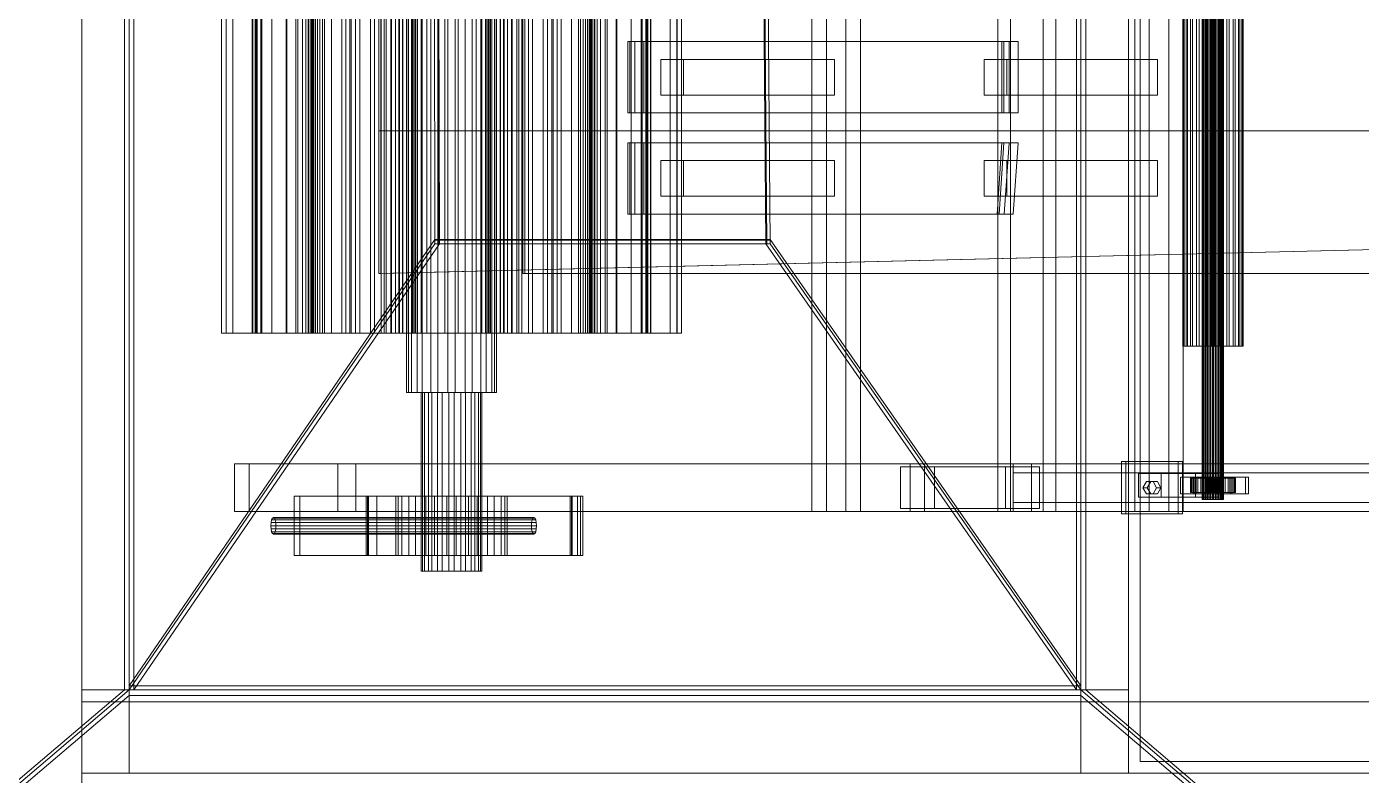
# Model space of a CAD drawing. Header units: millimetres. Extents: x -1970 to 34302, y -65268 to 6837.
# Drawn here: x 1588 to 2710, y -18672 to -18042 of the extents above; entities that cross this region are included whole.
import ezdxf

# ---------------------------------------------------------------- set-up
doc = ezdxf.new("R2010")
doc.units = ezdxf.units.MM
for name, color, linetype, lineweight in [('superior_C01', 7, 'Continuous', 0), ('superior_tolva', 7, 'Continuous', 0), ('superior_tolva-C01', 7, 'Continuous', 0)]:
    doc.layers.add(name, color=color, linetype=linetype, lineweight=lineweight)

msp = doc.modelspace()

# ---------------------------------------------------------------- linework, layer by layer
at = {"layer": 'superior_C01'}
for p, q in [((2248.118, -17550), (2248.118, -18450)), ((2260.293, -18450), (2260.293, -17550)), ((2276.695, -18450), (2276.695, -17550)), ((2288.87, -17550), (2288.87, -18450)), ((2404.501, -17550), (2404.501, -18450)), ((2415.154, -18450), (2415.154, -17550)), ((2442.603, -18450), (2442.603, -17550)), ((2453.256, -17550), (2453.256, -18450)), ((2519.596, -17550), (2519.596, -18450)), ((2531.771, -18450), (2531.771, -17550)), ((2548.172, -18450), (2548.172, -17550)), ((2560.347, -17550), (2560.347, -18450)), ((2576.332, -18440), (2576.332, -17560)), ((2576.528, -18440), (2576.528, -17560)), ((2576.749, -18440), (2576.749, -17560)), ((2577.323, -18440), (2577.323, -17560)), ((2577.75, -18440), (2577.75, -17560)), ((2578.663, -18440), (2578.663, -17560)), ((2579.267, -18440), (2579.267, -17560)), ((2580.457, -18440), (2580.457, -17560)), ((2581.197, -18440), (2581.197, -17560)), ((2582.583, -18440), (2582.583, -17560)), ((2583.408, -18440), (2583.408, -17560)), ((2584.895, -18440), (2584.895, -17560)), ((2585.749, -18440), (2585.749, -17560)), ((2587.236, -18440), (2587.236, -17560)), ((2588.062, -18440), (2588.062, -17560)), ((2589.447, -18440), (2589.447, -17560)), ((2590.187, -18440), (2590.187, -17560)), ((2591.377, -18440), (2591.377, -17560)), ((2591.981, -18440), (2591.981, -17560)), ((2592.894, -18440), (2592.894, -17560)), ((2593.321, -18440), (2593.321, -17560)), ((2593.895, -17560), (2593.895, -18440)), ((2594.116, -18440), (2594.116, -17560)), ((2594.312, -18440), (2594.312, -17560)), ((1907.263, -17650), (1907.263, -18350)), ((1908.934, -17650), (1908.934, -18350)), ((1911.357, -17650), (1911.357, -18350)), ((1916.115, -17650), (1916.115, -18350)), ((1920.593, -17650), (1920.593, -18350)), ((1927.714, -17650), (1927.714, -18350)), ((1933.565, -17650), (1933.565, -18350)), ((1941.965, -17650), (1941.965, -18350)), ((1948.297, -17650), (1948.297, -18350)), ((1956.697, -17650), (1956.697, -18350)), ((1962.547, -17650), (1962.547, -18350)), ((1969.669, -17650), (1969.669, -18350)), ((1974.146, -17650), (1974.146, -18350)), ((1978.905, -17650), (1978.905, -18350)), ((1981.328, -18350), (1981.328, -17650)), ((1982.999, -17650), (1982.999, -18350)), ((2559.951, -18311.15), (2559.951, -17688.85)), ((2560.503, -18311.15), (2560.503, -17688.85)), ((2561.127, -18311.15), (2561.127, -17688.85)), ((2562.747, -18311.15), (2562.747, -17688.85)), ((2563.953, -18311.15), (2563.953, -17688.85)), ((2566.529, -18311.15), (2566.529, -17688.85)), ((2568.234, -18311.15), (2568.234, -17688.85)), ((2571.592, -18311.15), (2571.592, -17688.85)), ((2573.681, -18311.15), (2573.681, -17688.85)), ((2577.591, -18311.15), (2577.591, -17688.85)), ((2579.92, -18311.15), (2579.92, -17688.85)), ((2584.116, -18311.15), (2584.116, -17688.85)), ((2586.528, -18311.15), (2586.528, -17688.85)), ((2590.724, -18311.15), (2590.724, -17688.85)), ((2593.053, -18311.15), (2593.053, -17688.85)), ((2596.964, -18311.15), (2596.964, -17688.85)), ((2599.052, -18311.15), (2599.052, -17688.85)), ((2602.41, -18311.15), (2602.41, -17688.85)), ((2604.115, -18311.15), (2604.115, -17688.85)), ((2606.692, -18311.15), (2606.692, -17688.85)), ((2607.897, -18311.15), (2607.897, -17688.85)), ((2609.517, -17688.85), (2609.517, -18311.15)), ((2610.141, -18311.15), (2610.141, -17688.85)), ((2610.693, -18311.15), (2610.693, -17688.85)), ((1751.708, -18300), (1751.708, -17700)), ((1755.535, -17700), (1755.535, -18300)), ((1755.698, -17700), (1755.698, -18300)), ((1761.175, -18300), (1761.175, -17700)), ((1777.537, -17700), (1777.537, -18300)), ((1777.957, -18300), (1777.957, -17700)), ((1780.083, -17700), (1780.083, -18300)), ((1780.853, -18300), (1780.853, -17700)), ((1780.995, -18300), (1780.995, -17700)), ((1781.675, -17700), (1781.675, -18300)), ((1784.719, -18300), (1784.719, -17700)), ((1785.74, -17700), (1785.74, -18300)), ((1794.068, -18300), (1794.068, -17700)), ((1806.173, -17700), (1806.173, -18300)), ((1806.62, -17700), (1806.62, -18300)), ((1814.24, -17700), (1814.24, -18300)), ((1815.989, -18300), (1815.989, -17700)), ((1819.933, -18300), (1819.933, -17700)), ((1822.716, -17700), (1822.716, -18300)), ((1824.729, -18300), (1824.729, -17700)), ((1825.117, -18300), (1825.117, -17700)), ((1825.266, -17700), (1825.266, -18300)), ((1826.813, -17700), (1826.813, -18300)), ((1827.065, -17700), (1827.065, -18300)), ((1827.876, -17700), (1827.876, -18300)), ((1828.94, -18300), (1828.94, -17700)), ((1829.303, -18300), (1829.303, -17700)), ((1830.825, -17700), (1830.825, -18300)), ((1832.346, -17700), (1832.346, -18300)), ((1834.463, -18300), (1834.463, -17700)), ((1836.652, -17700), (1836.652, -18300)), ((1838.477, -17700), (1838.477, -18300)), ((1844.173, -17700), (1844.173, -18300)), ((1852.982, -17700), (1852.982, -18300)), ((1856.346, -17700), (1856.346, -18300)), ((1859.71, -18300), (1859.71, -17700)), ((1860.702, -18300), (1860.702, -17700)), ((1864.401, -17700), (1864.401, -18300)), ((1868.101, -17700), (1868.101, -18300)), ((1876.905, -18300), (1876.905, -17700)), ((1880.266, -17700), (1880.266, -18300)), ((1886.016, -17700), (1886.016, -18300)), ((1888.624, -18300), (1888.624, -17700)), ((1890.131, -17700), (1890.131, -18300)), ((1894.045, -17700), (1894.045, -18300)), ((1894.656, -17700), (1894.656, -18300)), ((1898.15, -17700), (1898.15, -18300)), ((1900.867, -18300), (1900.867, -17700)), ((1901.396, -18300), (1901.396, -17700)), ((1903.843, -17700), (1903.843, -18300)), ((1904.09, -17700), (1904.09, -18300)), ((1908.606, -17700), (1908.606, -18300)), ((1912.238, -18300), (1912.238, -17700)), ((1913.368, -18300), (1913.368, -17700)), ((1913.861, -18300), (1913.861, -17700)), ((1914.724, -18300), (1914.724, -17700)), ((1916.631, -17700), (1916.631, -18300)), ((1919.609, -17700), (1919.609, -18300)), ((1924.495, -17700), (1924.495, -18300)), ((1939.435, -17700), (1939.435, -18300)), ((1950.827, -17700), (1950.827, -18300)), ((1965.767, -17700), (1965.767, -18300)), ((1970.652, -17700), (1970.652, -18300)), ((1973.631, -17700), (1973.631, -18300)), ((1975.538, -18300), (1975.538, -17700)), ((1976.4, -18300), (1976.4, -17700)), ((1976.893, -18300), (1976.893, -17700)), ((1978.023, -18300), (1978.023, -17700)), ((1981.656, -17700), (1981.656, -18300)), ((1986.172, -17700), (1986.172, -18300)), ((1986.419, -17700), (1986.419, -18300)), ((1988.865, -18300), (1988.865, -17700)), ((1989.395, -18300), (1989.395, -17700)), ((1992.112, -17700), (1992.112, -18300)), ((1995.605, -17700), (1995.605, -18300)), ((1996.217, -17700), (1996.217, -18300)), ((2000.13, -17700), (2000.13, -18300)), ((2001.638, -18300), (2001.638, -17700)), ((2004.246, -17700), (2004.246, -18300)), ((2009.996, -17700), (2009.996, -18300)), ((2013.357, -18300), (2013.357, -17700)), ((2022.161, -17700), (2022.161, -18300)), ((2025.86, -17700), (2025.86, -18300)), ((2029.56, -18300), (2029.56, -17700)), ((2030.552, -18300), (2030.552, -17700)), ((2033.916, -17700), (2033.916, -18300)), ((2037.279, -17700), (2037.279, -18300)), ((2046.089, -17700), (2046.089, -18300)), ((2051.785, -17700), (2051.785, -18300)), ((2053.61, -17700), (2053.61, -18300)), ((2055.798, -18300), (2055.798, -17700)), ((2057.915, -17700), (2057.915, -18300)), ((2059.437, -18300), (2059.437, -17700)), ((2060.959, -18300), (2060.959, -17700)), ((2061.322, -18300), (2061.322, -17700)), ((2062.385, -17700), (2062.385, -18300)), ((2063.197, -17700), (2063.197, -18300)), ((2063.449, -17700), (2063.449, -18300)), ((2064.996, -17700), (2064.996, -18300)), ((2065.145, -18300), (2065.145, -17700)), ((2065.533, -18300), (2065.533, -17700)), ((2067.546, -17700), (2067.546, -18300)), ((2070.328, -18300), (2070.328, -17700)), ((2074.273, -18300), (2074.273, -17700)), ((2076.021, -17700), (2076.021, -18300)), ((2083.641, -17700), (2083.641, -18300)), ((2084.089, -17700), (2084.089, -18300)), ((2096.194, -18300), (2096.194, -17700)), ((2104.522, -17700), (2104.522, -18300)), ((2105.543, -18300), (2105.543, -17700)), ((2108.587, -17700), (2108.587, -18300)), ((2109.267, -18300), (2109.267, -17700)), ((2109.409, -18300), (2109.409, -17700)), ((2110.178, -17700), (2110.178, -18300)), ((2112.305, -18300), (2112.305, -17700)), ((2112.725, -17700), (2112.725, -18300)), ((2129.086, -18300), (2129.086, -17700)), ((2134.563, -17700), (2134.563, -18300)), ((2134.727, -17700), (2134.727, -18300)), ((2138.554, -18300), (2138.554, -17700)), ((2005.168, -18250), (2005.168, -17750)), ((2006.698, -17750), (2006.698, -18250)), ((1883.915, -18130), (1883.915, -18000)), ((1885.731, -18000), (1885.731, -18130)), ((2407.775, -18055), (2093.261, -18055)), ((2093.261, -18055), (2093.261, -18115)), ((2095.088, -18055), (2093.261, -18055)), ((2409.601, -18055), (2095.088, -18055)), ((2095.088, -18055), (2095.088, -18115)), ((2099.349, -18055), (2095.088, -18055)), ((2413.862, -18055), (2099.349, -18055)), ((2099.349, -18055), (2099.349, -18115)), ((2106.958, -18055), (2099.349, -18055)), ((2106.958, -18115), (2106.958, -18055)), ((2106.958, -18055), (2421.472, -18055)), ((2407.775, -18115), (2407.775, -18055)), ((2407.775, -18055), (2409.601, -18055)), ((2409.601, -18115), (2409.601, -18055)), ((2409.601, -18055), (2413.862, -18055)), ((2413.862, -18115), (2413.862, -18055)), ((2413.862, -18055), (2421.472, -18055)), ((2421.472, -18055), (2421.472, -18115)), ((2140.305, -18070), (2121.254, -18070)), ((2121.254, -18070), (2121.254, -18100)), ((2248.118, -18070), (2121.254, -18070)), ((2140.305, -18100), (2140.305, -18070)), ((2140.305, -18070), (2267.169, -18070)), ((2248.118, -18100), (2248.118, -18070)), ((2248.118, -18070), (2267.169, -18070)), ((2267.169, -18070), (2267.169, -18100)), ((2411.931, -18070), (2392.88, -18070)), ((2392.88, -18070), (2392.88, -18100)), ((2519.596, -18070), (2392.88, -18070)), ((2411.931, -18100), (2411.931, -18070)), ((2411.931, -18070), (2538.647, -18070)), ((2519.596, -18100), (2519.596, -18070)), ((2519.596, -18070), (2538.647, -18070)), ((2538.647, -18070), (2538.647, -18100)), ((2121.254, -18100), (2140.305, -18100)), ((2121.254, -18100), (2248.118, -18100)), ((2267.169, -18100), (2140.305, -18100)), ((2267.169, -18100), (2248.118, -18100)), ((2392.88, -18100), (2411.931, -18100)), ((2392.88, -18100), (2519.596, -18100)), ((2538.647, -18100), (2411.931, -18100)), ((2538.647, -18100), (2519.596, -18100)), ((2093.261, -18115), (2407.775, -18115)), ((2093.261, -18115), (2095.088, -18115)), ((2095.088, -18115), (2409.601, -18115)), ((2095.088, -18115), (2099.349, -18115)), ((2099.349, -18115), (2413.862, -18115)), ((2099.349, -18115), (2106.958, -18115)), ((2421.472, -18115), (2106.958, -18115)), ((2409.601, -18115), (2407.775, -18115)), ((2413.862, -18115), (2409.601, -18115)), ((2421.472, -18115), (2413.862, -18115)), ((1883.915, -18250), (1883.915, -18130)), ((1883.915, -18130), (2798.544, -18130)), ((1885.731, -18130), (1883.915, -18130)), ((2800.36, -18130), (1885.731, -18130)), ((1885.731, -18130), (1885.731, -18250)), ((2407.775, -18140), (2093.261, -18140)), ((2093.261, -18140), (2093.261, -18200)), ((2095.088, -18140), (2093.261, -18140)), ((2409.601, -18140), (2095.088, -18140)), ((2095.088, -18140), (2095.088, -18200)), ((2099.349, -18140), (2095.088, -18140)), ((2413.862, -18140), (2099.349, -18140)), ((2099.349, -18140), (2099.349, -18200)), ((2106.958, -18140), (2099.349, -18140)), ((2106.958, -18200), (2106.958, -18140)), ((2106.958, -18140), (2421.472, -18140)), ((2403.783, -18200), (2407.775, -18140)), ((2405.61, -18200), (2409.601, -18140)), ((2407.775, -18140), (2409.601, -18140)), ((2409.601, -18140), (2413.862, -18140)), ((2409.871, -18200), (2413.862, -18140)), ((2413.862, -18140), (2421.472, -18140)), ((2421.472, -18140), (2417.48, -18200)), ((2140.305, -18155), (2121.254, -18155)), ((2121.254, -18155), (2121.254, -18185)), ((2248.118, -18155), (2121.254, -18155)), ((2140.305, -18185), (2140.305, -18155)), ((2140.305, -18155), (2267.169, -18155)), ((2248.118, -18185), (2248.118, -18155)), ((2248.118, -18155), (2267.169, -18155)), ((2267.169, -18155), (2267.169, -18185)), ((2411.931, -18155), (2392.88, -18155)), ((2392.88, -18155), (2392.88, -18185)), ((2519.596, -18155), (2392.88, -18155)), ((2411.931, -18185), (2411.931, -18155)), ((2411.931, -18155), (2538.647, -18155)), ((2519.596, -18185), (2519.596, -18155)), ((2519.596, -18155), (2538.647, -18155)), ((2538.647, -18155), (2538.647, -18185)), ((2121.254, -18185), (2140.305, -18185)), ((2121.254, -18185), (2248.118, -18185)), ((2267.169, -18185), (2140.305, -18185)), ((2267.169, -18185), (2248.118, -18185)), ((2392.88, -18185), (2411.931, -18185)), ((2392.88, -18185), (2519.596, -18185)), ((2538.647, -18185), (2411.931, -18185)), ((2538.647, -18185), (2519.596, -18185)), ((2093.261, -18200), (2403.783, -18200)), ((2093.261, -18200), (2095.088, -18200)), ((2095.088, -18200), (2405.61, -18200)), ((2095.088, -18200), (2099.349, -18200)), ((2099.349, -18200), (2409.871, -18200)), ((2099.349, -18200), (2106.958, -18200)), ((2417.48, -18200), (2106.958, -18200)), ((2405.61, -18200), (2403.783, -18200)), ((2409.871, -18200), (2405.61, -18200)), ((2417.48, -18200), (2409.871, -18200)), ((2777.706, -18228.298), (1883.915, -18250)), ((1885.731, -18250), (2779.522, -18228.298)), ((1885.731, -18250), (1883.915, -18250)), ((11044.69, -18250), (2005.168, -18250)), ((2006.698, -18250), (2005.168, -18250)), ((2006.698, -18250), (11046.22, -18250)), ((1777.537, -18300), (1751.708, -18300)), ((1751.708, -18300), (1755.535, -18300)), ((1755.535, -18300), (1780.853, -18300)), ((1761.175, -18300), (1755.698, -18300)), ((1755.698, -18300), (1780.995, -18300)), ((1785.74, -18300), (1761.175, -18300)), ((1780.853, -18300), (1777.537, -18300)), ((1826.813, -18300), (1777.957, -18300)), ((1780.083, -18300), (1777.957, -18300)), ((1780.083, -18300), (1828.94, -18300)), ((1780.995, -18300), (1785.74, -18300)), ((1781.675, -18300), (1829.303, -18300)), ((1781.675, -18300), (1784.719, -18300)), ((1832.346, -18300), (1784.719, -18300)), ((1814.24, -18300), (1794.068, -18300)), ((1794.068, -18300), (1806.173, -18300)), ((1806.173, -18300), (1824.729, -18300)), ((1819.933, -18300), (1806.62, -18300)), ((1806.62, -18300), (1825.117, -18300)), ((1824.729, -18300), (1814.24, -18300)), ((1852.982, -18300), (1815.989, -18300)), ((1822.716, -18300), (1815.989, -18300)), ((1836.652, -18300), (1819.933, -18300)), ((1822.716, -18300), (1859.71, -18300)), ((1825.117, -18300), (1836.652, -18300)), ((1827.876, -18300), (1825.266, -18300)), ((1825.266, -18300), (1830.825, -18300)), ((1826.813, -18300), (1828.94, -18300)), ((1827.065, -18300), (1860.702, -18300)), ((1827.065, -18300), (1834.463, -18300)), ((1838.477, -18300), (1827.876, -18300)), ((1832.346, -18300), (1829.303, -18300)), ((1830.825, -18300), (1844.173, -18300)), ((1868.101, -18300), (1834.463, -18300)), ((1856.346, -18300), (1838.477, -18300)), ((1844.173, -18300), (1864.401, -18300)), ((1852.982, -18300), (1859.71, -18300)), ((1880.266, -18300), (1856.346, -18300)), ((1868.101, -18300), (1860.702, -18300)), ((1864.401, -18300), (1890.131, -18300)), ((1886.016, -18300), (1876.905, -18300)), ((1876.905, -18300), (1894.045, -18300)), ((1908.606, -18300), (1880.266, -18300)), ((1900.867, -18300), (1886.016, -18300)), ((1903.843, -18300), (1888.624, -18300)), ((1898.15, -18300), (1888.624, -18300)), ((1890.131, -18300), (1919.609, -18300)), ((1894.045, -18300), (1900.867, -18300)), ((1912.238, -18300), (1894.656, -18300)), ((1894.656, -18300), (1901.396, -18300)), ((1898.15, -18300), (1913.368, -18300)), ((1901.396, -18300), (1916.631, -18300)), ((1903.843, -18300), (1913.368, -18300)), ((1904.09, -18300), (1914.724, -18300)), ((1904.09, -18300), (1913.861, -18300)), ((1939.435, -18300), (1908.606, -18300)), ((1916.631, -18300), (1912.238, -18300)), ((1924.495, -18300), (1913.861, -18300)), ((1924.495, -18300), (1914.724, -18300)), ((1919.609, -18300), (1950.827, -18300)), ((1970.652, -18300), (1939.435, -18300)), ((1950.827, -18300), (1981.656, -18300)), ((1965.767, -18300), (1976.4, -18300)), ((1965.767, -18300), (1975.538, -18300)), ((2000.13, -18300), (1970.652, -18300)), ((1988.865, -18300), (1973.631, -18300)), ((1973.631, -18300), (1978.023, -18300)), ((1986.172, -18300), (1975.538, -18300)), ((1986.172, -18300), (1976.4, -18300)), ((1992.112, -18300), (1976.893, -18300)), ((1986.419, -18300), (1976.893, -18300)), ((1978.023, -18300), (1995.605, -18300)), ((1981.656, -18300), (2009.996, -18300)), ((1986.419, -18300), (2001.638, -18300)), ((1995.605, -18300), (1988.865, -18300)), ((1989.395, -18300), (2004.246, -18300)), ((1996.217, -18300), (1989.395, -18300)), ((1992.112, -18300), (2001.638, -18300)), ((2013.357, -18300), (1996.217, -18300)), ((2025.86, -18300), (2000.13, -18300)), ((2004.246, -18300), (2013.357, -18300)), ((2009.996, -18300), (2033.916, -18300)), ((2022.161, -18300), (2055.798, -18300)), ((2022.161, -18300), (2029.56, -18300)), ((2046.089, -18300), (2025.86, -18300)), ((2063.197, -18300), (2029.56, -18300)), ((2067.546, -18300), (2030.552, -18300)), ((2037.279, -18300), (2030.552, -18300)), ((2033.916, -18300), (2051.785, -18300)), ((2037.279, -18300), (2074.273, -18300)), ((2059.437, -18300), (2046.089, -18300)), ((2051.785, -18300), (2062.385, -18300)), ((2065.145, -18300), (2053.61, -18300)), ((2053.61, -18300), (2070.328, -18300)), ((2063.197, -18300), (2055.798, -18300)), ((2057.915, -18300), (2105.543, -18300)), ((2057.915, -18300), (2060.959, -18300)), ((2064.996, -18300), (2059.437, -18300)), ((2108.587, -18300), (2060.959, -18300)), ((2110.178, -18300), (2061.322, -18300)), ((2063.449, -18300), (2061.322, -18300)), ((2062.385, -18300), (2064.996, -18300)), ((2063.449, -18300), (2112.305, -18300)), ((2083.641, -18300), (2065.145, -18300)), ((2065.533, -18300), (2076.021, -18300)), ((2084.089, -18300), (2065.533, -18300)), ((2067.546, -18300), (2074.273, -18300)), ((2070.328, -18300), (2083.641, -18300)), ((2076.021, -18300), (2096.194, -18300)), ((2096.194, -18300), (2084.089, -18300)), ((2109.267, -18300), (2104.522, -18300)), ((2104.522, -18300), (2129.086, -18300)), ((2108.587, -18300), (2105.543, -18300)), ((2134.563, -18300), (2109.267, -18300)), ((2109.409, -18300), (2112.725, -18300)), ((2134.727, -18300), (2109.409, -18300)), ((2110.178, -18300), (2112.305, -18300)), ((2112.725, -18300), (2138.554, -18300)), ((2129.086, -18300), (2134.563, -18300)), ((2138.554, -18300), (2134.727, -18300)), ((2561.127, -18311.15), (2559.951, -18311.15)), ((2559.951, -18311.15), (2560.503, -18311.15)), ((2560.503, -18311.15), (2562.747, -18311.15)), ((2563.953, -18311.15), (2561.127, -18311.15)), ((2562.747, -18311.15), (2566.529, -18311.15)), ((2568.234, -18311.15), (2563.953, -18311.15)), ((2566.529, -18311.15), (2571.592, -18311.15)), ((2573.681, -18311.15), (2568.234, -18311.15)), ((2571.592, -18311.15), (2577.591, -18311.15)), ((2579.92, -18311.15), (2573.681, -18311.15)), ((2577.591, -18311.15), (2584.116, -18311.15)), ((2586.528, -18311.15), (2579.92, -18311.15)), ((2584.116, -18311.15), (2590.724, -18311.15)), ((2593.053, -18311.15), (2586.528, -18311.15)), ((2590.724, -18311.15), (2596.964, -18311.15)), ((2599.052, -18311.15), (2593.053, -18311.15)), ((2596.964, -18311.15), (2602.41, -18311.15)), ((2604.115, -18311.15), (2599.052, -18311.15)), ((2602.41, -18311.15), (2606.692, -18311.15)), ((2607.897, -18311.15), (2604.115, -18311.15)), ((2606.692, -18311.15), (2609.517, -18311.15)), ((2610.141, -18311.15), (2607.897, -18311.15)), ((2609.517, -18311.15), (2610.693, -18311.15)), ((2610.693, -18311.15), (2610.141, -18311.15)), ((1911.357, -18350), (1907.263, -18350)), ((1907.263, -18350), (1908.934, -18350)), ((1908.934, -18350), (1916.115, -18350)), ((1920.593, -18350), (1911.357, -18350)), ((1916.115, -18350), (1927.714, -18350)), ((1920.841, -18350), (1919.719, -18350)), ((1919.719, -18350), (1922.467, -18350)), ((1919.719, -18350), (1919.719, -18500)), ((1933.565, -18350), (1920.593, -18350)), ((1925.66, -18350), (1920.841, -18350)), ((1920.841, -18350), (1920.841, -18500)), ((1922.467, -18350), (1928.665, -18350)), ((1922.467, -18350), (1922.467, -18500)), ((1933.443, -18350), (1925.66, -18350)), ((1925.66, -18350), (1925.66, -18500)), ((1927.714, -18350), (1941.965, -18350)), ((1928.665, -18350), (1937.369, -18350)), ((1928.665, -18350), (1928.665, -18500)), ((1943.006, -18350), (1933.443, -18350)), ((1933.443, -18350), (1933.443, -18500)), ((1948.297, -18350), (1933.565, -18350)), ((1937.369, -18350), (1947.255, -18350)), ((1937.369, -18350), (1937.369, -18500)), ((1941.965, -18350), (1956.697, -18350)), ((1952.892, -18350), (1943.006, -18350)), ((1943.006, -18350), (1943.006, -18500)), ((1947.255, -18350), (1956.818, -18350)), ((1947.255, -18350), (1947.255, -18500)), ((1962.547, -18350), (1948.297, -18350)), ((1961.597, -18350), (1952.892, -18350)), ((1952.892, -18350), (1952.892, -18500)), ((1956.697, -18350), (1969.669, -18350)), ((1956.818, -18350), (1964.602, -18350)), ((1956.818, -18350), (1956.818, -18500)), ((1967.795, -18350), (1961.597, -18350)), ((1961.597, -18350), (1961.597, -18500)), ((1974.146, -18350), (1962.547, -18350)), ((1964.602, -18350), (1969.421, -18350)), ((1964.602, -18350), (1964.602, -18500)), ((1970.542, -18350), (1967.795, -18350)), ((1967.795, -18350), (1967.795, -18500)), ((1969.421, -18350), (1970.542, -18350)), ((1969.421, -18500), (1969.421, -18350)), ((1969.669, -18350), (1978.905, -18350)), ((1970.542, -18350), (1970.542, -18500)), ((1981.328, -18350), (1974.146, -18350)), ((1978.905, -18350), (1982.999, -18350)), ((1982.999, -18350), (1981.328, -18350)), ((1762.806, -18410), (1774.981, -18410)), ((1762.806, -18450), (1762.806, -18410)), ((2330.717, -18410), (1762.806, -18410)), ((1774.981, -18410), (1774.981, -18450)), ((1774.981, -18410), (2342.892, -18410)), ((1849.553, -18410), (1864.772, -18410)), ((1849.553, -18450), (1849.553, -18410)), ((2417.465, -18410), (1849.553, -18410)), ((1864.772, -18410), (1864.772, -18450)), ((1864.772, -18410), (2432.683, -18410)), ((2351.093, -18412.5), (2322.516, -18412.5)), ((2322.516, -18412.5), (2322.516, -18447.5)), ((2410.786, -18412.5), (2322.516, -18412.5)), ((2330.717, -18410), (2342.892, -18410)), ((2330.717, -18450), (2330.717, -18410)), ((3473.779, -18410), (2330.717, -18410)), ((2342.892, -18410), (2342.892, -18450)), ((2342.892, -18410), (3485.954, -18410)), ((2351.093, -18447.5), (2351.093, -18412.5)), ((2351.093, -18412.5), (2439.362, -18412.5)), ((2410.786, -18447.5), (2410.786, -18412.5)), ((2410.786, -18412.5), (2439.362, -18412.5)), ((2417.465, -18410), (2432.683, -18410)), ((2417.465, -18450), (2417.465, -18410)), ((3560.527, -18410), (2417.465, -18410)), ((2432.683, -18410), (2432.683, -18450)), ((2432.683, -18410), (3575.745, -18410)), ((2439.362, -18412.5), (2439.362, -18447.5)), ((2555.999, -18408), (2508.371, -18408)), ((2508.371, -18408), (2508.371, -18452)), ((2512.024, -18408), (2508.371, -18408)), ((2512.024, -18452), (2512.024, -18408)), ((2512.024, -18408), (2559.651, -18408)), ((2555.999, -18452), (2555.999, -18408)), ((2555.999, -18408), (2559.651, -18408)), ((2559.651, -18408), (2559.651, -18452)), ((2417.28, -18417.5), (2432.868, -18417.5)), ((2417.28, -18442.5), (2417.28, -18417.5)), ((3472.073, -18417.5), (2417.28, -18417.5)), ((2432.868, -18417.5), (2432.868, -18442.5)), ((2432.868, -18417.5), (3487.661, -18417.5)), ((2541.711, -18418), (2522.66, -18418)), ((2522.66, -18418), (2522.66, -18438)), ((2570.622, -18418), (2522.66, -18418)), ((2526.47, -18430), (2529.327, -18424.804)), ((2529.327, -18424.804), (2535.043, -18424.804)), ((2532.98, -18424.804), (2529.327, -18424.804)), ((2532.98, -18424.804), (2530.122, -18430)), ((2538.695, -18424.804), (2532.98, -18424.804)), ((2535.043, -18424.804), (2537.9, -18430)), ((2538.695, -18424.804), (2535.043, -18424.804)), ((2541.553, -18430), (2538.695, -18424.804)), ((2541.711, -18438), (2541.711, -18418)), ((2541.711, -18418), (2589.673, -18418)), ((2569.405, -18421), (2557.974, -18421)), ((2557.974, -18421), (2557.974, -18435)), ((2570.758, -18421), (2557.974, -18421)), ((2566.757, -18422), (2566.344, -18422)), ((2566.344, -18422), (2576.332, -18422)), ((2566.344, -18434), (2566.344, -18422)), ((2566.344, -18422), (2567.224, -18422)), ((2568.435, -18422), (2566.757, -18422)), ((2566.757, -18422), (2576.528, -18422)), ((2566.757, -18434), (2566.757, -18422)), ((2567.224, -18422), (2576.749, -18422)), ((2567.224, -18434), (2567.224, -18422)), ((2567.224, -18422), (2569.337, -18422)), ((2571.265, -18422), (2568.435, -18422)), ((2568.435, -18422), (2577.323, -18422)), ((2568.435, -18434), (2568.435, -18422)), ((2612.71, -18421), (2568.892, -18421)), ((2568.892, -18421), (2568.892, -18435)), ((2571.327, -18421), (2568.892, -18421)), ((2569.337, -18422), (2577.75, -18422)), ((2569.337, -18434), (2569.337, -18422)), ((2569.337, -18422), (2572.54, -18422)), ((2569.405, -18435), (2569.405, -18421)), ((2569.405, -18421), (2582.189, -18421)), ((2570.622, -18438), (2570.622, -18418)), ((2570.622, -18418), (2589.673, -18418)), ((2570.758, -18435), (2570.758, -18421)), ((2570.758, -18421), (2582.189, -18421)), ((2575.052, -18422), (2571.265, -18422)), ((2571.265, -18422), (2578.663, -18422)), ((2571.265, -18434), (2571.265, -18422)), ((2571.327, -18435), (2571.327, -18421)), ((2571.327, -18421), (2615.145, -18421)), ((2572.54, -18422), (2579.267, -18422)), ((2572.54, -18434), (2572.54, -18422)), ((2572.54, -18422), (2576.614, -18422)), ((2579.539, -18422), (2575.052, -18422)), ((2575.052, -18422), (2580.457, -18422)), ((2575.052, -18434), (2575.052, -18422)), ((2576.332, -18422), (2576.528, -18422)), ((2576.332, -18422), (2576.332, -18434)), ((2576.749, -18422), (2576.332, -18422)), ((2576.528, -18422), (2577.323, -18422)), ((2576.528, -18422), (2576.528, -18434)), ((2576.614, -18422), (2581.197, -18422)), ((2576.614, -18434), (2576.614, -18422)), ((2576.614, -18422), (2581.281, -18422)), ((2576.749, -18422), (2576.749, -18434)), ((2577.75, -18422), (2576.749, -18422)), ((2577.323, -18422), (2578.663, -18422)), ((2577.323, -18422), (2577.323, -18434)), ((2577.75, -18422), (2577.75, -18434)), ((2579.267, -18422), (2577.75, -18422)), ((2578.663, -18422), (2580.457, -18422)), ((2578.663, -18422), (2578.663, -18434)), ((2579.267, -18422), (2579.267, -18434)), ((2581.197, -18422), (2579.267, -18422)), ((2584.42, -18422), (2579.539, -18422)), ((2579.539, -18422), (2582.583, -18422)), ((2579.539, -18434), (2579.539, -18422)), ((2580.457, -18422), (2582.583, -18422)), ((2580.457, -18422), (2580.457, -18434)), ((2581.197, -18422), (2581.197, -18434)), ((2583.408, -18422), (2581.197, -18422)), ((2581.281, -18422), (2583.408, -18422)), ((2581.281, -18434), (2581.281, -18422)), ((2581.281, -18422), (2586.224, -18422)), ((2582.189, -18421), (2582.189, -18435)), ((2582.583, -18422), (2584.895, -18422)), ((2582.583, -18422), (2582.583, -18434)), ((2583.408, -18422), (2583.408, -18434)), ((2585.749, -18422), (2583.408, -18422)), ((2589.363, -18422), (2584.42, -18422)), ((2584.42, -18422), (2584.895, -18422)), ((2584.42, -18434), (2584.42, -18422)), ((2584.895, -18422), (2587.236, -18422)), ((2584.895, -18422), (2584.895, -18434)), ((2586.224, -18422), (2585.749, -18422)), ((2585.749, -18422), (2585.749, -18434)), ((2588.062, -18422), (2585.749, -18422)), ((2586.224, -18434), (2586.224, -18422)), ((2586.224, -18422), (2591.105, -18422)), ((2589.363, -18422), (2587.236, -18422)), ((2587.236, -18422), (2589.447, -18422)), ((2587.236, -18422), (2587.236, -18434)), ((2591.105, -18422), (2588.062, -18422)), ((2588.062, -18422), (2588.062, -18434)), ((2590.187, -18422), (2588.062, -18422)), ((2599.886, -18421), (2588.456, -18421)), ((2588.456, -18421), (2588.456, -18435)), ((2601.24, -18421), (2588.456, -18421)), ((2594.03, -18422), (2589.363, -18422)), ((2589.363, -18434), (2589.363, -18422)), ((2594.03, -18422), (2589.447, -18422)), ((2589.447, -18422), (2591.377, -18422)), ((2589.447, -18422), (2589.447, -18434)), ((2589.673, -18418), (2589.673, -18438)), ((2595.592, -18422), (2590.187, -18422)), ((2590.187, -18422), (2590.187, -18434)), ((2591.981, -18422), (2590.187, -18422)), ((2591.105, -18434), (2591.105, -18422)), ((2591.105, -18422), (2595.592, -18422)), ((2598.104, -18422), (2591.377, -18422)), ((2591.377, -18422), (2592.894, -18422)), ((2591.377, -18422), (2591.377, -18434)), ((2599.38, -18422), (2591.981, -18422)), ((2591.981, -18422), (2591.981, -18434)), ((2593.321, -18422), (2591.981, -18422)), ((2601.307, -18422), (2592.894, -18422)), ((2592.894, -18422), (2593.895, -18422)), ((2592.894, -18422), (2592.894, -18434)), ((2602.209, -18422), (2593.321, -18422)), ((2593.321, -18422), (2593.321, -18434)), ((2594.116, -18422), (2593.321, -18422)), ((2593.895, -18422), (2603.421, -18422)), ((2593.895, -18434), (2593.895, -18422)), ((2593.895, -18422), (2594.312, -18422)), ((2598.104, -18422), (2594.03, -18422)), ((2594.03, -18434), (2594.03, -18422)), ((2603.887, -18422), (2594.116, -18422)), ((2594.116, -18422), (2594.116, -18434)), ((2594.312, -18422), (2594.116, -18422)), ((2604.301, -18422), (2594.312, -18422)), ((2594.312, -18422), (2594.312, -18434)), ((2595.592, -18434), (2595.592, -18422)), ((2595.592, -18422), (2599.38, -18422)), ((2601.307, -18422), (2598.104, -18422)), ((2598.104, -18434), (2598.104, -18422)), ((2599.38, -18434), (2599.38, -18422)), ((2599.38, -18422), (2602.209, -18422)), ((2599.886, -18435), (2599.886, -18421)), ((2599.886, -18421), (2612.67, -18421)), ((2601.24, -18435), (2601.24, -18421)), ((2601.24, -18421), (2612.67, -18421)), ((2603.421, -18422), (2601.307, -18422)), ((2601.307, -18434), (2601.307, -18422)), ((2602.209, -18434), (2602.209, -18422)), ((2602.209, -18422), (2603.887, -18422)), ((2603.421, -18422), (2603.421, -18434)), ((2604.301, -18422), (2603.421, -18422)), ((2603.887, -18434), (2603.887, -18422)), ((2603.887, -18422), (2604.301, -18422)), ((2604.301, -18434), (2604.301, -18422)), ((2612.67, -18421), (2612.67, -18435)), ((2612.71, -18435), (2612.71, -18421)), ((2612.71, -18421), (2615.145, -18421)), ((2615.145, -18421), (2615.145, -18435)), ((2529.327, -18435.196), (2526.47, -18430)), ((2526.47, -18430), (2530.122, -18430)), ((2535.043, -18435.196), (2529.327, -18435.196)), ((2532.98, -18435.196), (2529.327, -18435.196)), ((2530.122, -18430), (2532.98, -18435.196)), ((2532.98, -18435.196), (2538.695, -18435.196)), ((2537.9, -18430), (2535.043, -18435.196)), ((2538.695, -18435.196), (2535.043, -18435.196)), ((2541.553, -18430), (2537.9, -18430)), ((2538.695, -18435.196), (2541.553, -18430)), ((2557.974, -18435), (2569.405, -18435)), ((2557.974, -18435), (2570.758, -18435)), ((2576.332, -18434), (2566.344, -18434)), ((2566.344, -18434), (2566.757, -18434)), ((2567.224, -18434), (2566.344, -18434)), ((2576.528, -18434), (2566.757, -18434)), ((2566.757, -18434), (2568.435, -18434)), ((2576.749, -18434), (2567.224, -18434)), ((2569.337, -18434), (2567.224, -18434)), ((2577.323, -18434), (2568.435, -18434)), ((2568.435, -18434), (2571.265, -18434)), ((2568.892, -18435), (2612.71, -18435)), ((2568.892, -18435), (2571.327, -18435)), ((2577.75, -18434), (2569.337, -18434)), ((2572.54, -18434), (2569.337, -18434)), ((2582.189, -18435), (2569.405, -18435)), ((2582.189, -18435), (2570.758, -18435)), ((2578.663, -18434), (2571.265, -18434)), ((2571.265, -18434), (2575.052, -18434)), ((2615.145, -18435), (2571.327, -18435)), ((2579.267, -18434), (2572.54, -18434)), ((2576.614, -18434), (2572.54, -18434)), ((2580.457, -18434), (2575.052, -18434)), ((2575.052, -18434), (2579.539, -18434)), ((2576.528, -18434), (2576.332, -18434)), ((2576.332, -18434), (2576.749, -18434)), ((2577.323, -18434), (2576.528, -18434)), ((2581.197, -18434), (2576.614, -18434)), ((2581.281, -18434), (2576.614, -18434)), ((2576.749, -18434), (2577.75, -18434)), ((2578.663, -18434), (2577.323, -18434)), ((2577.75, -18434), (2579.267, -18434)), ((2580.457, -18434), (2578.663, -18434)), ((2579.267, -18434), (2581.197, -18434)), ((2582.583, -18434), (2579.539, -18434)), ((2579.539, -18434), (2584.42, -18434)), ((2582.583, -18434), (2580.457, -18434)), ((2581.197, -18434), (2583.408, -18434)), ((2583.408, -18434), (2581.281, -18434)), ((2586.224, -18434), (2581.281, -18434)), ((2584.895, -18434), (2582.583, -18434)), ((2583.408, -18434), (2585.749, -18434)), ((2584.895, -18434), (2584.42, -18434)), ((2584.42, -18434), (2589.363, -18434)), ((2587.236, -18434), (2584.895, -18434)), ((2585.749, -18434), (2586.224, -18434)), ((2585.749, -18434), (2588.062, -18434)), ((2591.105, -18434), (2586.224, -18434)), ((2589.447, -18434), (2587.236, -18434)), ((2587.236, -18434), (2589.363, -18434)), ((2588.062, -18434), (2591.105, -18434)), ((2588.062, -18434), (2590.187, -18434)), ((2588.456, -18435), (2599.886, -18435)), ((2588.456, -18435), (2601.24, -18435)), ((2589.363, -18434), (2594.03, -18434)), ((2591.377, -18434), (2589.447, -18434)), ((2589.447, -18434), (2594.03, -18434)), ((2590.187, -18434), (2595.592, -18434)), ((2590.187, -18434), (2591.981, -18434)), ((2595.592, -18434), (2591.105, -18434)), ((2592.894, -18434), (2591.377, -18434)), ((2591.377, -18434), (2598.104, -18434)), ((2591.981, -18434), (2599.38, -18434)), ((2591.981, -18434), (2593.321, -18434)), ((2593.895, -18434), (2592.894, -18434)), ((2592.894, -18434), (2601.307, -18434)), ((2593.321, -18434), (2602.209, -18434)), ((2593.321, -18434), (2594.116, -18434)), ((2603.421, -18434), (2593.895, -18434)), ((2594.312, -18434), (2593.895, -18434)), ((2594.03, -18434), (2598.104, -18434)), ((2594.116, -18434), (2603.887, -18434)), ((2594.116, -18434), (2594.312, -18434)), ((2594.312, -18434), (2604.301, -18434)), ((2599.38, -18434), (2595.592, -18434)), ((2598.104, -18434), (2601.307, -18434)), ((2602.209, -18434), (2599.38, -18434)), ((2612.67, -18435), (2599.886, -18435)), ((2612.67, -18435), (2601.24, -18435)), ((2601.307, -18434), (2603.421, -18434)), ((2603.887, -18434), (2602.209, -18434)), ((2603.421, -18434), (2604.301, -18434)), ((2604.301, -18434), (2603.887, -18434)), ((2615.145, -18435), (2612.71, -18435)), ((2051.039, -18437), (1812.901, -18437)), ((1812.901, -18437), (1812.901, -18487)), ((1817.467, -18437), (1812.901, -18437)), ((1817.467, -18487), (1817.467, -18437)), ((1817.467, -18437), (2055.605, -18437)), ((2044.862, -18437), (1873.402, -18437)), ((1873.402, -18437), (1873.402, -18487)), ((1875.229, -18437), (1873.402, -18437)), ((2046.079, -18437), (1874.62, -18437)), ((1874.62, -18437), (1874.62, -18487)), ((1882.229, -18437), (1874.62, -18437)), ((1875.229, -18487), (1875.229, -18437)), ((1875.229, -18437), (2046.688, -18437)), ((1882.229, -18487), (1882.229, -18437)), ((1882.229, -18437), (2053.689, -18437)), ((1900.361, -18437), (1898.294, -18437)), ((1898.294, -18437), (1903.358, -18437)), ((1898.294, -18437), (1898.294, -18487)), ((1909.243, -18437), (1900.361, -18437)), ((1900.361, -18437), (1900.361, -18487)), ((1903.358, -18437), (1914.781, -18437)), ((1903.358, -18437), (1903.358, -18487)), ((1923.589, -18437), (1909.243, -18437)), ((1909.243, -18437), (1909.243, -18487)), ((1914.781, -18437), (1930.825, -18437)), ((1914.781, -18437), (1914.781, -18487)), ((1941.215, -18437), (1923.589, -18437)), ((1923.589, -18437), (1923.589, -18487)), ((1930.825, -18437), (1949.047, -18437)), ((1930.825, -18437), (1930.825, -18487)), ((1959.437, -18437), (1941.215, -18437)), ((1941.215, -18437), (1941.215, -18487)), ((1949.047, -18437), (1966.672, -18437)), ((1949.047, -18437), (1949.047, -18487)), ((1975.48, -18437), (1959.437, -18437)), ((1959.437, -18437), (1959.437, -18487)), ((1966.672, -18437), (1981.018, -18437)), ((1966.672, -18437), (1966.672, -18487)), ((1986.904, -18437), (1975.48, -18437)), ((1975.48, -18437), (1975.48, -18487)), ((1981.018, -18437), (1989.901, -18437)), ((1981.018, -18437), (1981.018, -18487)), ((1991.967, -18437), (1986.904, -18437)), ((1986.904, -18437), (1986.904, -18487)), ((1989.901, -18437), (1991.967, -18437)), ((1989.901, -18487), (1989.901, -18437)), ((1991.967, -18437), (1991.967, -18487)), ((2044.862, -18487), (2044.862, -18437)), ((2044.862, -18437), (2046.688, -18437)), ((2046.079, -18487), (2046.079, -18437)), ((2046.079, -18437), (2053.689, -18437)), ((2046.688, -18437), (2046.688, -18487)), ((2051.039, -18487), (2051.039, -18437)), ((2051.039, -18437), (2055.605, -18437)), ((2053.689, -18437), (2053.689, -18487)), ((2055.605, -18437), (2055.605, -18487)), ((2432.868, -18442.5), (2417.28, -18442.5)), ((2417.28, -18442.5), (3472.073, -18442.5)), ((2432.868, -18442.5), (3487.661, -18442.5)), ((2522.66, -18438), (2541.711, -18438)), ((2522.66, -18438), (2570.622, -18438)), ((2589.673, -18438), (2541.711, -18438)), ((2589.673, -18438), (2570.622, -18438)), ((2576.749, -18440), (2576.332, -18440)), ((2576.332, -18440), (2576.528, -18440)), ((2576.528, -18440), (2577.323, -18440)), ((2577.75, -18440), (2576.749, -18440)), ((2577.323, -18440), (2578.663, -18440)), ((2579.267, -18440), (2577.75, -18440)), ((2578.663, -18440), (2580.457, -18440)), ((2581.197, -18440), (2579.267, -18440)), ((2580.457, -18440), (2582.583, -18440)), ((2583.408, -18440), (2581.197, -18440)), ((2582.583, -18440), (2584.895, -18440)), ((2585.749, -18440), (2583.408, -18440)), ((2584.895, -18440), (2587.236, -18440)), ((2588.062, -18440), (2585.749, -18440)), ((2587.236, -18440), (2589.447, -18440)), ((2590.187, -18440), (2588.062, -18440)), ((2589.447, -18440), (2591.377, -18440)), ((2591.981, -18440), (2590.187, -18440)), ((2591.377, -18440), (2592.894, -18440)), ((2593.321, -18440), (2591.981, -18440)), ((2592.894, -18440), (2593.895, -18440)), ((2594.116, -18440), (2593.321, -18440)), ((2593.895, -18440), (2594.312, -18440)), ((2594.312, -18440), (2594.116, -18440)), ((1774.981, -18450), (1762.806, -18450)), ((1762.806, -18450), (2330.717, -18450)), ((1774.981, -18450), (2342.892, -18450)), ((1793.404, -18459.321), (1793.865, -18457.05)), ((1793.865, -18457.05), (1794.557, -18455.533)), ((1793.865, -18457.05), (2012.952, -18457.05)), ((1794.557, -18455.533), (1795.372, -18455)), ((1794.557, -18455.533), (2013.644, -18455.533)), ((1795.372, -18455), (1796.187, -18455.533)), ((2014.459, -18455), (1795.372, -18455)), ((1796.187, -18455.533), (1796.879, -18457.05)), ((1796.187, -18455.533), (2015.274, -18455.533)), ((1796.879, -18457.05), (1797.341, -18459.321)), ((1796.879, -18457.05), (2015.966, -18457.05)), ((1864.772, -18450), (1849.553, -18450)), ((1849.553, -18450), (2417.465, -18450)), ((1864.772, -18450), (2432.683, -18450)), ((2012.952, -18457.05), (2012.491, -18459.321)), ((2013.644, -18455.533), (2012.952, -18457.05)), ((2014.459, -18455), (2013.644, -18455.533)), ((2015.274, -18455.533), (2014.459, -18455)), ((2015.966, -18457.05), (2015.274, -18455.533)), ((2016.427, -18459.321), (2015.966, -18457.05)), ((2248.118, -18450), (2276.695, -18450)), ((2248.118, -18450), (2260.293, -18450)), ((2288.87, -18450), (2260.293, -18450)), ((2288.87, -18450), (2276.695, -18450)), ((2322.516, -18447.5), (2351.093, -18447.5)), ((2410.786, -18447.5), (2322.516, -18447.5)), ((2342.892, -18450), (2330.717, -18450)), ((2330.717, -18450), (3473.779, -18450)), ((2342.892, -18450), (3485.954, -18450)), ((2439.362, -18447.5), (2351.093, -18447.5)), ((2404.501, -18450), (2442.603, -18450)), ((2404.501, -18450), (2415.154, -18450)), ((2439.362, -18447.5), (2410.786, -18447.5)), ((2453.256, -18450), (2415.154, -18450)), ((2432.683, -18450), (2417.465, -18450)), ((2417.465, -18450), (3560.527, -18450)), ((2432.683, -18450), (3575.745, -18450)), ((2453.256, -18450), (2442.603, -18450)), ((2508.371, -18452), (2555.999, -18452)), ((2508.371, -18452), (2512.024, -18452)), ((2559.651, -18452), (2512.024, -18452)), ((2519.596, -18450), (2548.172, -18450)), ((2519.596, -18450), (2531.771, -18450)), ((2560.347, -18450), (2531.771, -18450)), ((2560.347, -18450), (2548.172, -18450)), ((2559.651, -18452), (2555.999, -18452)), ((1793.241, -18462), (1793.404, -18459.321)), ((1793.404, -18464.679), (1793.241, -18462)), ((1793.241, -18462), (2012.328, -18462)), ((1793.404, -18459.321), (2012.491, -18459.321)), ((1793.865, -18466.95), (1793.404, -18464.679)), ((1793.404, -18464.679), (2012.491, -18464.679)), ((1794.557, -18468.467), (1793.865, -18466.95)), ((1793.865, -18466.95), (2012.952, -18466.95)), ((1795.372, -18469), (1794.557, -18468.467)), ((1794.557, -18468.467), (2013.644, -18468.467)), ((1796.187, -18468.467), (1795.372, -18469)), ((1795.372, -18469), (2014.459, -18469)), ((1796.879, -18466.95), (1796.187, -18468.467)), ((1796.187, -18468.467), (2015.274, -18468.467)), ((1797.341, -18464.679), (1796.879, -18466.95)), ((1796.879, -18466.95), (2015.966, -18466.95)), ((1797.341, -18459.321), (1797.503, -18462)), ((1797.341, -18459.321), (2016.427, -18459.321)), ((1797.503, -18462), (1797.341, -18464.679)), ((1797.341, -18464.679), (2016.427, -18464.679)), ((1797.503, -18462), (2016.59, -18462)), ((2012.491, -18459.321), (2012.328, -18462)), ((2012.328, -18462), (2012.491, -18464.679)), ((2012.491, -18464.679), (2012.952, -18466.95)), ((2012.952, -18466.95), (2013.644, -18468.467)), ((2013.644, -18468.467), (2014.459, -18469)), ((2014.459, -18469), (2015.274, -18468.467)), ((2015.274, -18468.467), (2015.966, -18466.95)), ((2015.966, -18466.95), (2016.427, -18464.679)), ((2016.59, -18462), (2016.427, -18459.321)), ((2016.427, -18464.679), (2016.59, -18462)), ((1812.901, -18487), (2051.039, -18487)), ((1812.901, -18487), (1817.467, -18487)), ((2055.605, -18487), (1817.467, -18487)), ((1873.402, -18487), (2044.862, -18487)), ((1873.402, -18487), (1875.229, -18487)), ((1874.62, -18487), (2046.079, -18487)), ((1874.62, -18487), (1882.229, -18487)), ((2046.688, -18487), (1875.229, -18487)), ((2053.689, -18487), (1882.229, -18487)), ((1903.358, -18487), (1898.294, -18487)), ((1898.294, -18487), (1900.361, -18487)), ((1900.361, -18487), (1909.243, -18487)), ((1914.781, -18487), (1903.358, -18487)), ((1909.243, -18487), (1923.589, -18487)), ((1930.825, -18487), (1914.781, -18487)), ((1923.589, -18487), (1941.215, -18487)), ((1949.047, -18487), (1930.825, -18487)), ((1941.215, -18487), (1959.437, -18487)), ((1966.672, -18487), (1949.047, -18487)), ((1959.437, -18487), (1975.48, -18487)), ((1981.018, -18487), (1966.672, -18487)), ((1975.48, -18487), (1986.904, -18487)), ((1989.901, -18487), (1981.018, -18487)), ((1986.904, -18487), (1991.967, -18487)), ((1991.967, -18487), (1989.901, -18487)), ((2046.688, -18487), (2044.862, -18487)), ((2053.689, -18487), (2046.079, -18487)), ((2055.605, -18487), (2051.039, -18487)), ((1922.467, -18500), (1919.719, -18500)), ((1919.719, -18500), (1920.841, -18500)), ((1920.841, -18500), (1925.66, -18500)), ((1928.665, -18500), (1922.467, -18500)), ((1925.66, -18500), (1933.443, -18500)), ((1937.369, -18500), (1928.665, -18500)), ((1933.443, -18500), (1943.006, -18500)), ((1947.255, -18500), (1937.369, -18500)), ((1943.006, -18500), (1952.892, -18500)), ((1956.818, -18500), (1947.255, -18500)), ((1952.892, -18500), (1961.597, -18500)), ((1964.602, -18500), (1956.818, -18500)), ((1961.597, -18500), (1967.795, -18500)), ((1969.421, -18500), (1964.602, -18500)), ((1967.795, -18500), (1970.542, -18500)), ((1970.542, -18500), (1969.421, -18500))]:
    msp.add_line(p, q, dxfattribs=at)
at = {"layer": 'superior_tolva'}
for p, q in [((1634.2, -18670), (1634.2, -17330)), ((1674.2, -17330), (1674.2, -18670)), ((2474.2, -18670), (2474.2, -17330)), ((2514.2, -17330), (2514.2, -18670)), ((2524.2, -18660), (2524.2, -17340)), ((1670.065, -18600), (1670.065, -17400)), ((1674.2, -17400), (1674.2, -18600)), ((2474.2, -17400), (2474.2, -18600)), ((2478.335, -18600), (2478.335, -17400)), ((345.065, -19725), (1670.065, -18600)), ((1674.2, -18600), (349.2, -19725)), ((1634.2, -18670), (1634.2, -18600)), ((1634.2, -18600), (2514.2, -18600)), ((1670.065, -18600), (1674.2, -18600)), ((2474.2, -18600), (1674.2, -18600)), ((1674.2, -18604.636), (1674.2, -18600)), ((2474.2, -18600), (3799.2, -19725)), ((2478.335, -18600), (2474.2, -18600)), ((2474.2, -18600), (2474.2, -18604.636)), ((3803.335, -19725), (2478.335, -18600)), ((2514.2, -18600), (2514.2, -18670)), ((349.2, -19729.636), (1674.2, -18604.636)), ((1634.2, -18680), (1634.2, -18610)), ((1634.2, -18610), (3614.2, -18610)), ((1634.2, -18670), (1634.2, -18610)), ((1674.2, -18604.636), (2474.2, -18604.636)), ((2474.2, -18604.636), (3799.2, -19729.636)), ((3324.2, -18660), (2524.2, -18660)), ((1634.2, -18680), (1634.2, -18670)), ((1634.2, -18670), (3614.2, -18670)), ((2514.2, -18670), (1634.2, -18670)), ((1674.2, -18670), (1634.2, -18670)), ((2514.2, -18670), (2474.2, -18670))]:
    msp.add_line(p, q, dxfattribs=at)
at = {"layer": 'superior_tolva-C01'}
for p, q in [((1674.2, -18600), (1674.2, -17400)), ((1677.996, -17400), (1677.996, -18600)), ((2470.472, -18600), (2470.472, -17400)), ((2474.2, -17400), (2474.2, -18600)), ((1930.155, -17775), (1931.239, -18225)), ((1933.155, -17774.993), (1934.239, -18224.993)), ((1935.036, -18225), (1933.952, -17775)), ((2205.801, -17775), (2209.443, -18225)), ((2210.171, -18225.024), (2206.529, -17775.024)), ((2213.171, -18225), (2209.528, -17775)), ((1931.239, -18221.4), (1674.2, -18596.4)), ((2213.171, -18221.4), (1931.239, -18221.4)), ((1931.239, -18225), (1931.239, -18221.4)), ((1931.239, -18222), (2213.171, -18222)), ((1931.239, -18222), (1931.239, -18225)), ((2474.2, -18596.4), (2213.171, -18221.4)), ((2213.171, -18225), (2213.171, -18221.4)), ((2213.171, -18225), (2213.171, -18222)), ((1674.2, -18600), (1931.239, -18225)), ((1677.996, -18600), (1935.036, -18225)), ((1931.239, -18225), (1934.239, -18224.993)), ((1931.239, -18225), (2213.171, -18225)), ((1931.239, -18225), (1935.036, -18225)), ((2209.443, -18225), (2470.472, -18600)), ((2213.171, -18225), (2209.443, -18225)), ((2210.171, -18225.024), (2213.171, -18225)), ((2213.171, -18225), (2474.2, -18600)), ((1674.2, -18596.4), (2474.2, -18596.4)), ((1674.2, -18596.4), (1674.2, -18600)), ((2474.2, -18600), (1674.2, -18600)), ((1674.2, -18600), (1677.996, -18600)), ((2470.472, -18600), (2474.2, -18600)), ((2474.2, -18600), (2474.2, -18596.4))]:
    msp.add_line(p, q, dxfattribs=at)

doc.saveas('drawing.dxf')
